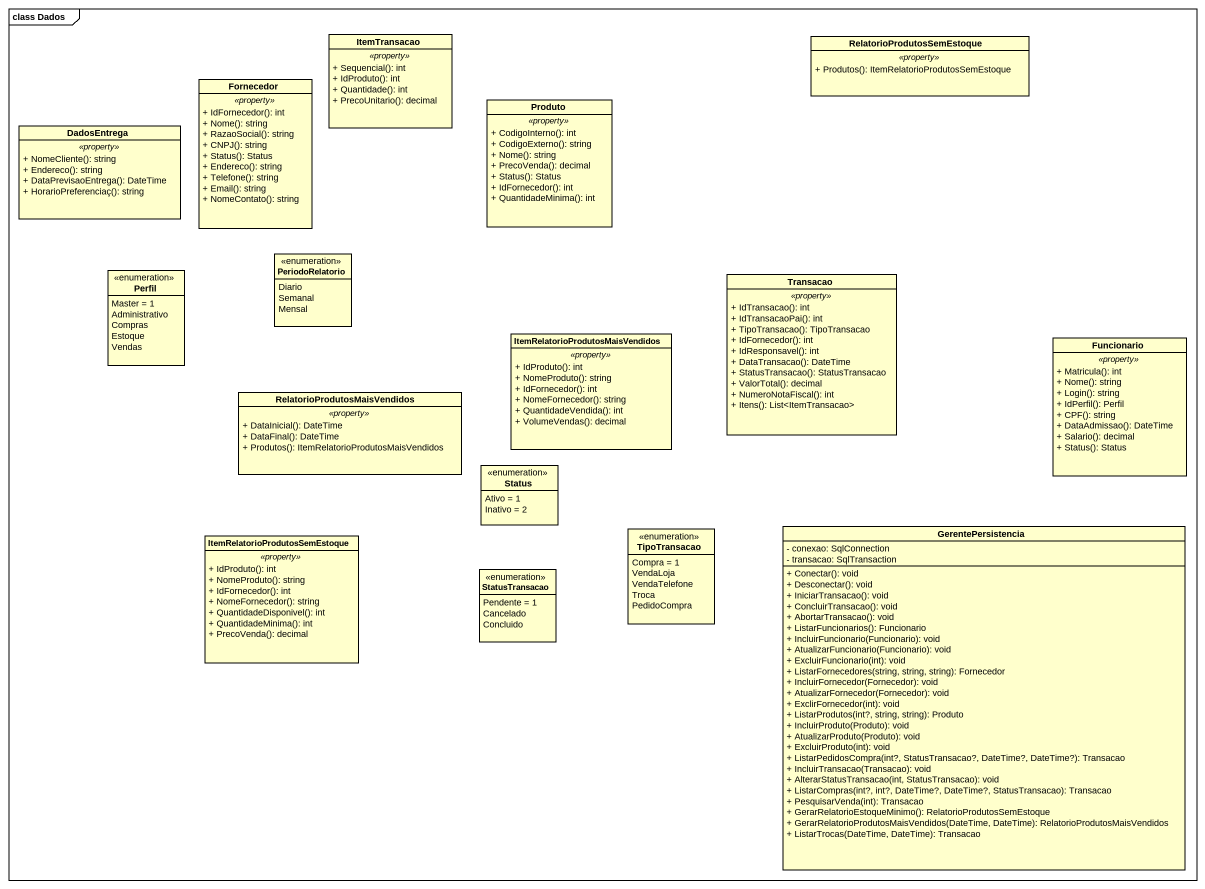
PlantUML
@startuml
mainframe class Dados
hide circle
hide empty members
skinparam classAttributeIconSize 0
class ItemTransacao {
  .. <<property>> ..
  + Sequencial(): int
  + IdProduto(): int
  + Quantidade(): int
  + PrecoUnitario(): decimal
}
class RelatorioProdutosSemEstoque {
  .. <<property>> ..
  + Produtos(): ItemRelatorioProdutosSemEstoque
}
class Fornecedor {
  .. <<property>> ..
  + IdFornecedor(): int
  + Nome(): string
  + RazaoSocial(): string
  + CNPJ(): string
  + Status(): Status
  + Endereco(): string
  + Telefone(): string
  + Email(): string
  + NomeContato(): string
}
class Produto {
  .. <<property>> ..
  + CodigoInterno(): int
  + CodigoExterno(): string
  + Nome(): string
  + PrecoVenda(): decimal
  + Status(): Status
  + IdFornecedor(): int
  + QuantidadeMinima(): int
}
class DadosEntrega {
  .. <<property>> ..
  + NomeCliente(): string
  + Endereco(): string
  + DataPrevisaoEntrega(): DateTime
  + HorarioPreferenciaç(): string
}
enum Perfil {
  Master = 1
  Administrativo
  Compras
  Estoque
  Vendas
}
enum PeriodoRelatorio {
  Diario
  Semanal
  Mensal
}
class Transacao {
  .. <<property>> ..
  + IdTransacao(): int
  + IdTransacaoPai(): int
  + TipoTransacao(): TipoTransacao
  + IdFornecedor(): int
  + IdResponsavel(): int
  + DataTransacao(): DateTime
  + StatusTransacao(): StatusTransacao
  + ValorTotal(): decimal
  + NumeroNotaFiscal(): int
  + Itens(): List<ItemTransacao>
}
class "ItemRelatorioProdutosMaisVendidos" as ItemRelatorioProdutosMaisVen {
  .. <<property>> ..
  + IdProduto(): int
  + NomeProduto(): string
  + IdFornecedor(): int
  + NomeFornecedor(): string
  + QuantidadeVendida(): int
  + VolumeVendas(): decimal
}
class Funcionario {
  .. <<property>> ..
  + Matricula(): int
  + Nome(): string
  + Login(): string
  + IdPerfil(): Perfil
  + CPF(): string
  + DataAdmissao(): DateTime
  + Salario(): decimal
  + Status(): Status
}
class "RelatorioProdutosMaisVendidos" as RelatorioProdutosMaisVendido {
  .. <<property>> ..
  + DataInicial(): DateTime
  + DataFinal(): DateTime
  + Produtos(): ItemRelatorioProdutosMaisVendidos
}
enum Status {
  Ativo = 1
  Inativo = 2
}
class "ItemRelatorioProdutosSemEstoque" as ItemRelatorioProdutosSemEsto {
  .. <<property>> ..
  + IdProduto(): int
  + NomeProduto(): string
  + IdFornecedor(): int
  + NomeFornecedor(): string
  + QuantidadeDisponivel(): int
  + QuantidadeMinima(): int
  + PrecoVenda(): decimal
}
enum TipoTransacao {
  Compra = 1
  VendaLoja
  VendaTelefone
  Troca
  PedidoCompra
}
class GerentePersistencia {
  - conexao: SqlConnection
  - transacao: SqlTransaction
  + Conectar(): void
  + Desconectar(): void
  + IniciarTransacao(): void
  + ConcluirTransacao(): void
  + AbortarTransacao(): void
  + ListarFuncionarios(): Funcionario
  + IncluirFuncionario(Funcionario): void
  + AtualizarFuncionario(Funcionario): void
  + ExcluirFuncionario(int): void
  + ListarFornecedores(string, string, string): Fornecedor
  + IncluirFornecedor(Fornecedor): void
  + AtualizarFornecedor(Fornecedor): void
  + ExclirFornecedor(int): void
  + ListarProdutos(int?, string, string): Produto
  + IncluirProduto(Produto): void
  + AtualizarProduto(Produto): void
  + ExcluirProduto(int): void
  + ListarPedidosCompra(int?, StatusTransacao?, DateTime?, DateTime?): Transacao
  + IncluirTransacao(Transacao): void
  + AlterarStatusTransacao(int, StatusTransacao): void
  + ListarCompras(int?, int?, DateTime?, DateTime?, StatusTransacao): Transacao
  + PesquisarVenda(int): Transacao
  + GerarRelatorioEstoqueMinimo(): RelatorioProdutosSemEstoque
  + GerarRelatorioProdutosMaisVendidos(DateTime, DateTime): RelatorioProdutosMaisVendidos
  + ListarTrocas(DateTime, DateTime): Transacao
}
enum StatusTransacao {
  Pendente = 1
  Cancelado
  Concluido
}
@enduml
